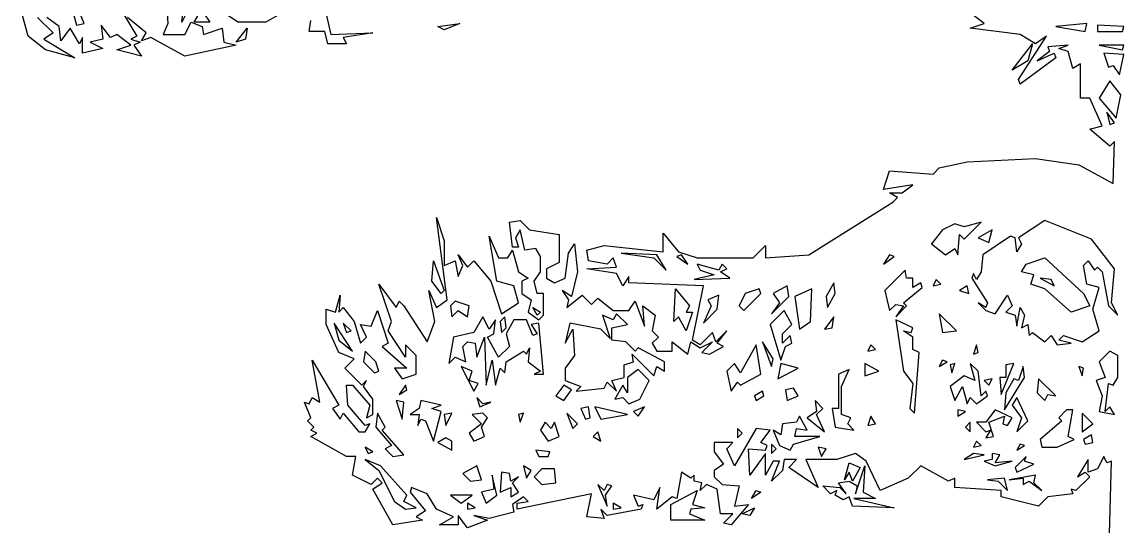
# Model space of a CAD drawing. Header units: millimetres. Extents: x -1861 to 1853, y -2 to 9002.
# Drawn here: x -1605 to -42, y 1897 to 2613 of the extents above; entities that cross this region are included whole.
import ezdxf

# ---------------------------------------------------------------- set-up
doc = ezdxf.new("R2010")
doc.units = ezdxf.units.MM
doc.layers.add('ALMOND-DRAW-PROFILE', color=7, linetype='Continuous', lineweight=25)

msp = doc.modelspace()

# ---------------------------------------------------------------- linework, layer by layer
at = {"layer": 'ALMOND-DRAW-PROFILE'}
for points in [[(-1462.2, 2626.5), (-1442.3, 2593.4), (-1451.1, 2589), (-1437.9, 2584.6), (-1446.7, 2580.2), (-1435.7, 2564.8), (-1471, 2573.6), (-1451.1, 2580.2), (-1471, 2595.6), (-1479.8, 2591.2), (-1493, 2608.9), (-1490.8, 2589), (-1508.4, 2584.6), (-1490.8, 2575.8), (-1519.4, 2569.2), (-1519.4, 2591.2), (-1523.8, 2582.4), (-1537, 2604.5), (-1550.2, 2586.8), (-1552.4, 2606.7), (-1570, 2619.9)], [(-1532.6, 2626.5), (-1528.2, 2608.9), (-1517.2, 2611.1), (-1526, 2633.1)], [(-1400.5, 2639.7), (-1398.3, 2611.1), (-1404.9, 2595.6), (-1374.1, 2595.6), (-1365.3, 2613.3), (-1349.9, 2606.7), (-1347.7, 2595.6), (-1321.3, 2604.5), (-1319.1, 2584.6), (-1301.4, 2580.2), (-1374.1, 2564.8), (-1422.5, 2591.2), (-1435.7, 2586.8), (-1429.1, 2597.8), (-1455.5, 2619.9)], [(-1365.3, 2639.7), (-1378.5, 2613.3), (-1376.3, 2633.1)], [(-1347.7, 2626.5), (-1338.9, 2613.3), (-1360.9, 2613.3), (-1354.3, 2624.3)], [(-1583.2, 2619.9), (-1561.2, 2597.8), (-1574.4, 2589), (-1530.4, 2562.6), (-1572.2, 2573.6), (-1596.4, 2593.4), (-1605.3, 2624.3)], [(-1239.8, 2624.3), (-1259.6, 2613.3), (-1299.2, 2613.3), (-1312.4, 2622.1)], [(-68.6, 1664.4), (-59.8, 1990.2), (-66.4, 1988), (-70.8, 1996.8), (-79.6, 1979.2), (-92.8, 1974.8), (-92.8, 1992.4), (-108.2, 1968.2), (-97.2, 1974.8), (-90.6, 1968.2), (-110.4, 1948.4), (-117, 1950.6), (-114.8, 1944), (-150, 1939.6), (-163.2, 1926.4), (-216.1, 1939.6), (-216.1, 1948.4), (-282.1, 1952.8), (-282.1, 1966), (-290.9, 1961.6), (-330.5, 1983.6), (-348.2, 1966), (-387.8, 1948.4), (-407.6, 1990.2), (-423, 2001.2), (-449.4, 1992.4), (-493.5, 1992.4), (-475.9, 1952.8), (-517.7, 1981.4), (-506.7, 1992.4), (-524.3, 1992.4), (-526.5, 1977), (-541.9, 1961.6), (-530.9, 1990.2), (-539.7, 1990.2), (-550.7, 1970.4), (-550.7, 2001.2), (-572.7, 1970.4), (-574.9, 2007.8), (-550.7, 2005.6), (-548.5, 2012.2), (-557.3, 2016.6), (-544.1, 2034.2), (-563.9, 2036.4), (-594.7, 1983.6), (-605.7, 2007.8), (-596.9, 2016.6), (-623.4, 2016.6), (-623.4, 2003.4), (-610.1, 1985.8), (-623.4, 1977), (-623.4, 1968.2), (-612.3, 1957.2), (-588.1, 1955), (-594.7, 1926.4), (-574.9, 1928.6), (-599.1, 1900), (-610.1, 1902.2), (-596.9, 1915.4), (-614.5, 1915.4), (-619, 1950.6), (-634.4, 1957.2), (-643.2, 1948.4), (-641, 1959.4), (-652, 1961.6), (-652, 1970.4), (-656.4, 1966), (-669.6, 1974.8), (-676.2, 1937.4), (-682.8, 1939.6), (-704.8, 1922), (-700.4, 1952.8), (-709.2, 1935.2), (-737.8, 1941.8), (-731.2, 1926.4), (-724.6, 1928.6), (-726.8, 1922), (-775.3, 1913.2), (-784.1, 1922), (-779.7, 1908.8), (-803.9, 1911), (-797.3, 1944), (-903, 1922), (-903, 1930.8), (-887.5, 1933), (-894.1, 1939.6), (-909.6, 1928.6), (-907.4, 1917.6), (-942.6, 1908.8), (-964.6, 1913.2), (-944.8, 1906.6), (-973.4, 1895.5), (-986.6, 1913.2), (-986.6, 1900), (-1013, 1900), (-993.2, 1911), (-1017.4, 1922), (-1030.6, 1944), (-1052.7, 1952.8), (-1054.9, 1946.2), (-1032.8, 1919.8), (-1046.1, 1911), (-1037.3, 1906.6), (-1079.1, 1900), (-1107.7, 1950.6), (-1094.5, 1959.4), (-1101.1, 1966), (-1109.9, 1957.2), (-1136.3, 1970.4), (-1131.9, 1996.8), (-1145.1, 1996.8), (-1195.8, 2025.4), (-1187, 2029.8), (-1195.8, 2034.2), (-1191.4, 2038.6), (-1200.2, 2047.5), (-1195.8, 2051.9), (-1204.6, 2073.9), (-1198, 2071.7), (-1193.6, 2080.5), (-1182.6, 2073.9), (-1193.6, 2133.3), (-1156.1, 2069.5), (-1164.9, 2065.1), (-1153.9, 2049.7), (-1149.5, 2058.5), (-1127.5, 2032), (-1118.7, 2032), (-1112.1, 2043.1), (-1118.7, 2040.9), (-1142.9, 2069.5), (-1145.1, 2098.1), (-1136.3, 2098.1), (-1112.1, 2069.5), (-1116.5, 2051.9), (-1107.7, 2056.3), (-1107.7, 2078.3), (-1120.9, 2095.9), (-1116.5, 2104.7), (-1123.1, 2098.1), (-1147.3, 2122.3), (-1134.1, 2135.5), (-1156.1, 2144.3), (-1173.7, 2184), (-1173.7, 2206), (-1160.5, 2201.6), (-1153.9, 2225.8), (-1156.1, 2201.6), (-1149.5, 2208.2), (-1134.1, 2188.4), (-1125.3, 2157.5), (-1116.5, 2166.3), (-1125.3, 2184), (-1109.9, 2181.8), (-1101.1, 2203.8), (-1085.7, 2157.5), (-1094.5, 2153.1), (-1059.3, 2122.3), (-1076.9, 2122.3), (-1065.9, 2106.9), (-1046.1, 2113.5), (-1046.1, 2139.9), (-1061.5, 2155.3), (-1061.5, 2137.7), (-1085.7, 2175.1), (-1081.3, 2188.4), (-1098.9, 2241.2), (-1074.7, 2208.2), (-1070.3, 2217), (-1063.7, 2210.4), (-1030.6, 2159.7), (-1019.6, 2188.4), (-1028.4, 2232.4), (-1017.4, 2208.2), (-1002, 2219.2), (-1017.4, 2335.9), (-1006.4, 2302.8), (-1006.4, 2267.6), (-991, 2274.2), (-986.6, 2252.2), (-980, 2267.6), (-986.6, 2283), (-973.4, 2265.4), (-964.6, 2274.2), (-940.4, 2245.6), (-925, 2199.4), (-900.8, 2214.8), (-907.4, 2239), (-931.6, 2245.6), (-942.6, 2309.4), (-929.4, 2278.6), (-916.2, 2278.6), (-909.6, 2289.6), (-900.8, 2258.8), (-887.5, 2250), (-896.4, 2245.6), (-896.4, 2228), (-883.1, 2219.2), (-887.5, 2201.6), (-872.1, 2190.6), (-865.5, 2197.2), (-865.5, 2228), (-874.3, 2228), (-878.7, 2245.6), (-869.9, 2258.8), (-869.9, 2280.8), (-876.5, 2291.8), (-891.9, 2289.6), (-898.6, 2318.2), (-905.2, 2307.2), (-900.8, 2294), (-909.6, 2294), (-914, 2329.3), (-898.6, 2331.5), (-885.3, 2318.2), (-843.5, 2311.6), (-843.5, 2272), (-861.1, 2263.2), (-861.1, 2250), (-850.1, 2243.4), (-834.7, 2250), (-830.3, 2285.2), (-821.5, 2298.4), (-817.1, 2258.8), (-825.9, 2223.6), (-839.1, 2232.4), (-830.3, 2219.2), (-832.5, 2208.2), (-810.5, 2225.8), (-797.3, 2212.6), (-788.5, 2221.4), (-766.5, 2203.8), (-744.4, 2203.8), (-735.6, 2217), (-722.4, 2181.8), (-724.6, 2210.4), (-707, 2197.2), (-711.4, 2175.1), (-702.6, 2166.3), (-711.4, 2157.5), (-704.8, 2146.5), (-682.8, 2146.5), (-682.8, 2159.7), (-660.8, 2142.1), (-656.4, 2159.7), (-643.2, 2150.9), (-625.6, 2159.7), (-641, 2144.3), (-630, 2142.1), (-610.1, 2153.1), (-619, 2157.5), (-605.7, 2175.1), (-621.2, 2159.7), (-625.6, 2172.9), (-643.2, 2155.3), (-654.2, 2161.9), (-638.8, 2239), (-744.4, 2243.4), (-744.4, 2252.2), (-753.2, 2239), (-762.1, 2256.6), (-803.9, 2263.2), (-762.1, 2265.4), (-766.5, 2278.6), (-775.3, 2269.8), (-801.7, 2274.2), (-803.9, 2289.6), (-779.7, 2296.2), (-696, 2287.4), (-696, 2313.8), (-674, 2287.4), (-647.6, 2278.6), (-568.3, 2278.6), (-550.7, 2296.2), (-550.7, 2278.6), (-489.1, 2283), (-370.2, 2357.9), (-363.6, 2364.5), (-374.6, 2371.1), (-357, 2371.1), (-341.6, 2382.1), (-383.4, 2375.5), (-374.6, 2401.9), (-312.9, 2397.5), (-304.1, 2406.3), (-264.5, 2415.1), (-167.6, 2419.5), (-106, 2410.7), (-57.6, 2384.3), (-55.4, 2443.7), (-62, 2437.1), (-90.6, 2461.4), (-73, 2465.8), (-90.6, 2505.4), (-103.8, 2505.4), (-103.8, 2553.8), (-114.8, 2547.2), (-121.4, 2571.4), (-134.6, 2575.8), (-121.4, 2580.2), (-150, 2578), (-147.8, 2571.4), (-165.4, 2558.2), (-141.2, 2569.2), (-139, 2562.6), (-189.6, 2525.2), (-191.8, 2531.8), (-152.2, 2593.4), (-167.6, 2582.4), (-189.6, 2595.6), (-260.1, 2604.5), (-240.3, 2611.1), (-257.9, 2624.3)], [(-1173.7, 2624.3), (-1167.1, 2595.6), (-1107.7, 2597.8), (-1149.5, 2591.2), (-1145.1, 2582.4), (-1171.5, 2582.4), (-1175.9, 2600), (-1198, 2600), (-1195.8, 2615.5)]]:
    msp.add_lwpolyline(points, dxfattribs=at)
for points in [[(-1006.4, 2602.3), (-1015.2, 2606.7), (-984.4, 2611.1)], [(-139, 2606.7), (-97.2, 2600), (-95, 2611.1)], [(-1301.4, 2584.6), (-1286, 2604.5), (-1288.2, 2589)], [(-79.6, 2600), (-44.3, 2600), (-42.1, 2606.7), (-79.6, 2608.9)], [(-200.7, 2545), (-172, 2582.4), (-178.6, 2558.2)], [(-77.4, 2580.2), (-44.3, 2573.6), (-42.1, 2580.2)], [(-48.7, 2538.4), (-42.1, 2567), (-70.8, 2569.2), (-64.2, 2549.4), (-57.6, 2551.6)], [(-53.2, 2476.8), (-46.5, 2509.8), (-62, 2529.6), (-77.4, 2505.4)], [(-62, 2468), (-55.4, 2470.2), (-66.4, 2485.6)], [(-295.3, 2283), (-282.1, 2291.8), (-277.7, 2283), (-275.5, 2311.6), (-268.9, 2305), (-244.7, 2329.3), (-268.9, 2322.7), (-282.1, 2327.1), (-299.7, 2318.2), (-315.1, 2298.4)], [(-136.8, 2155.3), (-117, 2157.5), (-134.6, 2161.9), (-128, 2168.5), (-101.6, 2159.7), (-77.4, 2175.1), (-86.2, 2206), (-77.4, 2236.8), (-95, 2241.2), (-99.4, 2267.6), (-92.8, 2274.2), (-84, 2261), (-79.6, 2265.4), (-73, 2258.8), (-64.2, 2210.4), (-50.9, 2197.2), (-59.8, 2214.8), (-55.4, 2263.2), (-88.4, 2305), (-154.4, 2331.5), (-191.8, 2307.2), (-187.4, 2298.4), (-194.1, 2287.4), (-196.3, 2307.2), (-202.9, 2309.4), (-242.5, 2283), (-244.7, 2258.8), (-251.3, 2247.8), (-255.7, 2256.6), (-257.9, 2250), (-235.9, 2214.8), (-238.1, 2208.2), (-249.1, 2214.8), (-238.1, 2203.8), (-224.9, 2199.4), (-207.3, 2225.8), (-200.7, 2210.4), (-209.5, 2201.6), (-196.3, 2197.2), (-194.1, 2181.8), (-189.6, 2208.2), (-183, 2197.2), (-187.4, 2179.5), (-178.6, 2184), (-176.4, 2168.5), (-172, 2172.9), (-154.4, 2159.7), (-145.6, 2168.5)], [(-233.7, 2300.6), (-229.3, 2318.2), (-249.1, 2307.2)], [(-691.6, 2261), (-704.8, 2283), (-755.4, 2285.2), (-709.2, 2278.6)], [(-660.8, 2269.8), (-669.6, 2283), (-676.2, 2280.8)], [(-383.4, 2269.8), (-368, 2280.8), (-374.6, 2283)], [(-1010.8, 2228), (-1024, 2245.6), (-1021.8, 2274.2), (-1006.4, 2232.4)], [(-652, 2247.8), (-601.3, 2250), (-614.5, 2258.8), (-605.7, 2263.2), (-612.3, 2269.8), (-616.8, 2261), (-647.6, 2269.8), (-643.2, 2261), (-623.4, 2254.4)], [(-117, 2201.6), (-154.4, 2234.6), (-174.2, 2241.2), (-169.8, 2254.4), (-187.4, 2258.8), (-180.8, 2269.8), (-154.4, 2278.6), (-99.4, 2228), (-90.6, 2210.4)], [(-365.8, 2195), (-350.4, 2210.4), (-354.8, 2214.8), (-328.3, 2236.8), (-330.5, 2243.4), (-341.6, 2236.8), (-341.6, 2250), (-350.4, 2250), (-352.6, 2261), (-381.2, 2232.4), (-374.6, 2203.8), (-365.8, 2212.6), (-354.8, 2210.4)], [(-541.9, 2199.4), (-517.7, 2223.6), (-519.9, 2239), (-539.7, 2228), (-530.9, 2214.8)], [(-462.6, 2208.2), (-451.6, 2228), (-453.8, 2243.4), (-464.8, 2223.6)], [(-312.9, 2239), (-301.9, 2241.2), (-308.5, 2247.8)], [(-275.5, 2232.4), (-262.3, 2228), (-264.5, 2239)], [(-141.2, 2239), (-145.6, 2247.8), (-161, 2250)], [(-663, 2175.1), (-674, 2195), (-680.6, 2188.4), (-678.4, 2234.6), (-658.6, 2210.4), (-663, 2201.6), (-654.2, 2201.6)], [(-638.8, 2186.2), (-619, 2206), (-616.8, 2225.8), (-632.2, 2219.2), (-627.8, 2210.4)], [(-581.5, 2203.8), (-557.3, 2228), (-559.5, 2234.6), (-579.3, 2228), (-588.1, 2210.4)], [(-502.3, 2177.3), (-486.9, 2188.4), (-484.7, 2234.6), (-508.9, 2223.6)], [(-995.4, 2195), (-986.6, 2203.8), (-973.4, 2195), (-971.2, 2210.4), (-991, 2217), (-997.6, 2210.4)], [(-874.3, 2197.2), (-880.9, 2208.2), (-869.9, 2201.6)], [(-947, 2098.1), (-938.2, 2133.3), (-933.8, 2098.1), (-927.2, 2122.3), (-920.6, 2115.7), (-918.4, 2131.1), (-894.1, 2146.5), (-889.7, 2142.1), (-885.3, 2150.9), (-887.5, 2131.1), (-869.9, 2117.9), (-878.7, 2113.5), (-865.5, 2113.5), (-872.1, 2186.2), (-883.1, 2184), (-874.3, 2170.7), (-880.9, 2168.5), (-889.7, 2190.6), (-907.4, 2190.6), (-918.4, 2170.7), (-914, 2153.1), (-929.4, 2137.7), (-944.8, 2166.3), (-936, 2170.7), (-933.8, 2190.6), (-942.6, 2177.3), (-951.4, 2195), (-964.6, 2172.9), (-993.2, 2166.3), (-999.8, 2128.9), (-991, 2137.7), (-975.6, 2131.1), (-980, 2153.1), (-973.4, 2159.7), (-962.4, 2157.5), (-960.2, 2137.7), (-949.2, 2166.3)], [(-925, 2172.9), (-918.4, 2179.5), (-920.6, 2195), (-927.2, 2188.4)], [(-819.3, 2089.3), (-779.7, 2093.7), (-775.3, 2102.5), (-762.1, 2089.3), (-768.7, 2104.7), (-751, 2109.1), (-751, 2126.7), (-737.8, 2131.1), (-740, 2142.1), (-709.2, 2111.3), (-704.8, 2124.5), (-693.8, 2117.9), (-693.8, 2131.1), (-731.2, 2150.9), (-735.6, 2146.5), (-748.8, 2159.7), (-768.7, 2161.9), (-768.7, 2179.5), (-746.6, 2184), (-762.1, 2199.4), (-766.5, 2190.6), (-781.9, 2197.2), (-770.9, 2164.1), (-784.1, 2177.3), (-828.1, 2186.2), (-834.7, 2157.5), (-823.7, 2177.3), (-821.5, 2139.9), (-834.7, 2122.3), (-834.7, 2104.7), (-812.7, 2095.9)], [(-528.7, 2133.3), (-522.1, 2153.1), (-513.3, 2157.5), (-515.5, 2168.5), (-526.5, 2157.5), (-526.5, 2170.7), (-513.3, 2184), (-524.3, 2203.8), (-544.1, 2184)], [(-467, 2177.3), (-456, 2179.5), (-453.8, 2195)], [(-339.4, 2058.5), (-332.7, 2144.3), (-341.6, 2148.7), (-341.6, 2166.3), (-354.8, 2175.1), (-343.8, 2172.9), (-341.6, 2179.5), (-365.8, 2190.6), (-354.8, 2117.9), (-341.6, 2100.3), (-346, 2065.1)], [(-299.7, 2172.9), (-279.9, 2175.1), (-304.1, 2199.4)], [(-1136.3, 2146.5), (-1162.7, 2186.2), (-1156.1, 2161.9)], [(-1145.1, 2172.9), (-1138.5, 2175.1), (-1149.5, 2186.2)], [(-541.9, 2124.5), (-539.7, 2135.5), (-555.1, 2159.7)], [(-1105.5, 2115.7), (-1098.9, 2117.9), (-1103.3, 2131.1), (-1118.7, 2146.5), (-1120.9, 2131.1)], [(-599.1, 2089.3), (-590.3, 2102.5), (-585.9, 2098.1), (-557.3, 2113.5), (-563.9, 2155.3), (-585.9, 2115.7), (-594.7, 2128.9), (-605.7, 2117.9)], [(-405.4, 2146.5), (-394.4, 2148.7), (-401, 2155.3)], [(-255.7, 2142.1), (-249.1, 2144.3), (-251.3, 2155.3)], [(-77.4, 2060.7), (-55.4, 2056.3), (-62, 2067.3), (-68.6, 2060.7), (-64.2, 2100.3), (-57.6, 2098.1), (-50.9, 2109.1), (-50.9, 2139.9), (-62, 2146.5), (-77.4, 2131.1), (-68.6, 2109.1), (-81.8, 2104.7), (-73, 2082.7)], [(-533.1, 2106.9), (-504.5, 2122.3), (-528.7, 2128.9)], [(-409.8, 2111.3), (-390, 2117.9), (-409.8, 2128.9)], [(-304.1, 2124.5), (-293.1, 2131.1), (-299.7, 2133.3)], [(-264.5, 2071.7), (-260.1, 2080.5), (-251.3, 2071.7), (-235.9, 2082.7), (-238.1, 2089.3), (-244.7, 2082.7), (-249.1, 2117.9), (-260.1, 2128.9), (-253.5, 2104.7), (-268.9, 2111.3), (-288.7, 2095.9), (-282.1, 2076.1), (-271.1, 2095.9)], [(-286.5, 2115.7), (-282.1, 2128.9), (-288.7, 2126.7)], [(-216.1, 2084.9), (-198.5, 2128.9), (-209.5, 2126.7), (-209.5, 2109.1), (-218.3, 2109.1)], [(-964.6, 2089.3), (-958, 2100.3), (-971.2, 2104.7), (-966.8, 2117.9), (-982.2, 2124.5)], [(-744.4, 2071.7), (-729, 2078.3), (-715.8, 2104.7), (-731.2, 2120.1), (-746.6, 2109.1), (-746.6, 2087.1), (-753.2, 2098.1), (-764.3, 2078.3), (-753.2, 2080.5)], [(-451.6, 2038.6), (-425.2, 2034.2), (-434, 2043.1), (-429.6, 2051.9), (-442.8, 2056.3), (-442.8, 2095.9), (-431.8, 2120.1), (-447.2, 2113.5), (-447.2, 2065.1), (-456, 2065.1)], [(-211.7, 2062.9), (-183, 2109.1), (-185.2, 2124.5), (-191.8, 2104.7), (-198.5, 2106.9), (-209.5, 2087.1)], [(-101.6, 2111.3), (-99.4, 2122.3), (-106, 2124.5)], [(-1070.3, 2084.9), (-1059.3, 2091.5), (-1061.5, 2098.1)], [(-836.9, 2076.1), (-825.9, 2091.5), (-836.9, 2098.1), (-847.9, 2082.7)], [(-233.7, 2098.1), (-229.3, 2106.9), (-240.3, 2104.7)], [(-154.4, 2076.1), (-150, 2084.9), (-139, 2082.7), (-163.2, 2106.9), (-165.4, 2087.1)], [(-955.8, 2067.3), (-940.4, 2073.9), (-951.4, 2071.7), (-960.2, 2080.5)], [(-563.9, 2076.1), (-552.9, 2082.7), (-555.1, 2089.3), (-566.1, 2082.7)], [(-519.9, 2076.1), (-504.5, 2082.7), (-511.1, 2093.7), (-522.1, 2091.5)], [(-194.1, 2032), (-178.6, 2047.5), (-194.1, 2080.5), (-200.7, 2069.5), (-187.4, 2051.9)], [(-1065.9, 2049.7), (-1063.7, 2073.9), (-1074.7, 2076.1)], [(-1021.8, 2018.8), (-1010.8, 2060.7), (-1024, 2065.1), (-1010.8, 2069.5), (-1039.5, 2076.1), (-1041.7, 2065.1), (-1054.9, 2056.3), (-1041.7, 2056.3), (-1043.9, 2040.9), (-1039.5, 2049.7), (-1032.8, 2047.5)], [(-806.1, 2049.7), (-799.5, 2051.9), (-801.7, 2067.3), (-812.7, 2065.1)], [(-784.1, 2049.7), (-746.6, 2056.3), (-792.9, 2067.3)], [(-731.2, 2054.1), (-722.4, 2067.3), (-737.8, 2060.7)], [(-467, 2032), (-478.1, 2056.3), (-469.2, 2065.1), (-480.3, 2076.1), (-478.1, 2060.7), (-491.3, 2051.9)], [(-1079.1, 1996.8), (-1063.7, 1999), (-1094.5, 2034.2), (-1090.1, 2038.6), (-1101.1, 2058.5), (-1103.3, 2038.6), (-1081.3, 2012.2), (-1090.1, 2007.8)], [(-1004.2, 2040.9), (-995.4, 2058.5), (-1006.4, 2056.3)], [(-964.6, 2018.8), (-949.2, 2025.4), (-953.6, 2038.6), (-944.8, 2051.9), (-951.4, 2058.5), (-966.8, 2056.3), (-953.6, 2043.1), (-971.2, 2029.8)], [(-898.6, 2045.3), (-894.1, 2058.5), (-900.8, 2056.3)], [(-823.7, 2036.4), (-817.1, 2043.1), (-832.5, 2058.5)], [(-515.5, 2005.6), (-511.1, 2014.4), (-473.6, 2025.4), (-508.9, 2025.4), (-506.7, 2036.4), (-491.3, 2034.2), (-502.3, 2054.1), (-506.7, 2045.3), (-526.5, 2043.1), (-528.7, 2027.6), (-539.7, 2034.2), (-530.9, 2012.2)], [(-405.4, 2040.9), (-394.4, 2043.1), (-401, 2054.1)], [(-277.7, 2054.1), (-266.7, 2060.7), (-277.7, 2062.9)], [(-238.1, 2023.2), (-227.1, 2025.4), (-233.7, 2045.3), (-211.7, 2054.1), (-213.9, 2043.1), (-207.3, 2040.9), (-200.7, 2051.9), (-224.9, 2062.9), (-238.1, 2045.3), (-251.3, 2045.3), (-238.1, 2032), (-231.5, 2034.2)], [(-158.8, 2010), (-136.8, 2010), (-112.6, 2021), (-121.4, 2025.4), (-114.8, 2062.9), (-123.6, 2062.9), (-134.6, 2051.9), (-130.2, 2047.5), (-161, 2021)], [(-101.6, 2032), (-86.2, 2043.1), (-101.6, 2058.5)], [(-858.9, 2018.8), (-843.5, 2025.4), (-850.1, 2045.3), (-854.5, 2036.4), (-863.3, 2045.3), (-869.9, 2034.2)], [(-784.1, 2018.8), (-788.5, 2032), (-795.1, 2025.4)], [(-590.3, 2023.2), (-583.7, 2029.8), (-590.3, 2036.4)], [(-260.1, 2032), (-260.1, 2045.3), (-266.7, 2038.6)], [(-995.4, 2005.6), (-995.4, 2018.8), (-1004.2, 2023.2), (-1015.2, 2016.6)], [(-255.7, 2010), (-244.7, 2012.2), (-251.3, 2018.8)], [(-97.2, 2014.4), (-86.2, 2016.6), (-88.4, 2027.6), (-99.4, 2021)], [(-1114.3, 2001.2), (-1107.7, 2003.4), (-1118.7, 2010)], [(-872.1, 1996.8), (-858.9, 1996.8), (-856.7, 2003.4), (-876.5, 2005.6)], [(-541.9, 2001.2), (-535.3, 2007.8), (-541.9, 2014.4)], [(-471.4, 1996.8), (-464.8, 2007.8), (-475.9, 2010)], [(-268.9, 1992.4), (-240.3, 1999), (-255.7, 2001.2)], [(-224.9, 1983.6), (-200.7, 1990.2), (-224.9, 1988), (-218.3, 1999), (-229.3, 2001.2), (-229.3, 1992.4), (-240.3, 1990.2)], [(-194.1, 2005.6), (-183, 2012.2), (-189.6, 2014.4)], [(-1061.5, 1922), (-1046.1, 1924.2), (-1063.7, 1933), (-1059.3, 1941.8), (-1096.7, 1983.6), (-1118.7, 1992.4), (-1098.9, 1977), (-1076.9, 1933)], [(-438.4, 1963.8), (-431.8, 1988), (-416.4, 1981.4), (-427.4, 1961.6), (-431.8, 1974.8)], [(-194.1, 1974.8), (-169.8, 1985.8), (-183, 1990.2), (-180.8, 1996.8), (-196.3, 1981.4)], [(-969, 1961.6), (-953.6, 1963.8), (-960.2, 1983.6), (-980, 1972.6)], [(-947, 1930.8), (-931.6, 1941.8), (-938.2, 1970.4), (-936, 1950.6), (-953.6, 1946.2)], [(-911.8, 1939.6), (-900.8, 1946.2), (-909.6, 1959.4), (-900.8, 1968.2), (-911.8, 1961.6), (-914, 1972.6), (-925, 1974.8), (-927.2, 1946.2), (-911.8, 1952.8)], [(-889.7, 1966), (-883.1, 1977), (-894.1, 1983.6)], [(-867.7, 1957.2), (-847.9, 1959.4), (-850.1, 1979.2), (-867.7, 1979.2), (-878.7, 1968.2)], [(-368, 1924.2), (-427.4, 1926.4), (-431.8, 1939.6), (-440.6, 1935.2), (-451.6, 1941.8), (-449.4, 1948.4), (-458.2, 1944), (-469.2, 1955), (-445, 1952.8), (-436.2, 1944), (-447.2, 1959.4), (-431.8, 1961.6), (-420.8, 1955), (-423, 1944), (-409.8, 1983.6), (-412, 1946.2), (-394.4, 1937.4), (-425.2, 1937.4)], [(-158.8, 1948.4), (-169.8, 1959.4), (-167.6, 1970.4), (-205.1, 1963.8), (-185.2, 1966), (-185.2, 1957.2), (-176.4, 1961.6)], [(-775.3, 1926.4), (-777.5, 1941.8), (-768.7, 1955), (-775.3, 1957.2), (-779.7, 1948.4), (-788.5, 1957.2)], [(-207.3, 1948.4), (-211.7, 1966), (-235.9, 1963.8), (-220.5, 1961.6)], [(-982.2, 1930.8), (-966.8, 1941.8), (-997.6, 1941.8)], [(-685, 1906.6), (-685, 1928.6), (-647.6, 1948.4), (-654.2, 1928.6), (-636.6, 1924.2), (-656.4, 1922), (-658.6, 1915.4), (-636.6, 1906.6)], [(-570.5, 1937.4), (-563.9, 1948.4), (-557.3, 1946.2)], [(-973.4, 1922), (-962.4, 1924.2), (-973.4, 1930.8)], [(-766.5, 1922), (-755.4, 1924.2), (-766.5, 1930.8)], [(-583.7, 1915.4), (-566.1, 1924.2), (-572.7, 1913.2)]]:
    msp.add_lwpolyline(points, close=True, dxfattribs=at)

doc.saveas('drawing.dxf')
